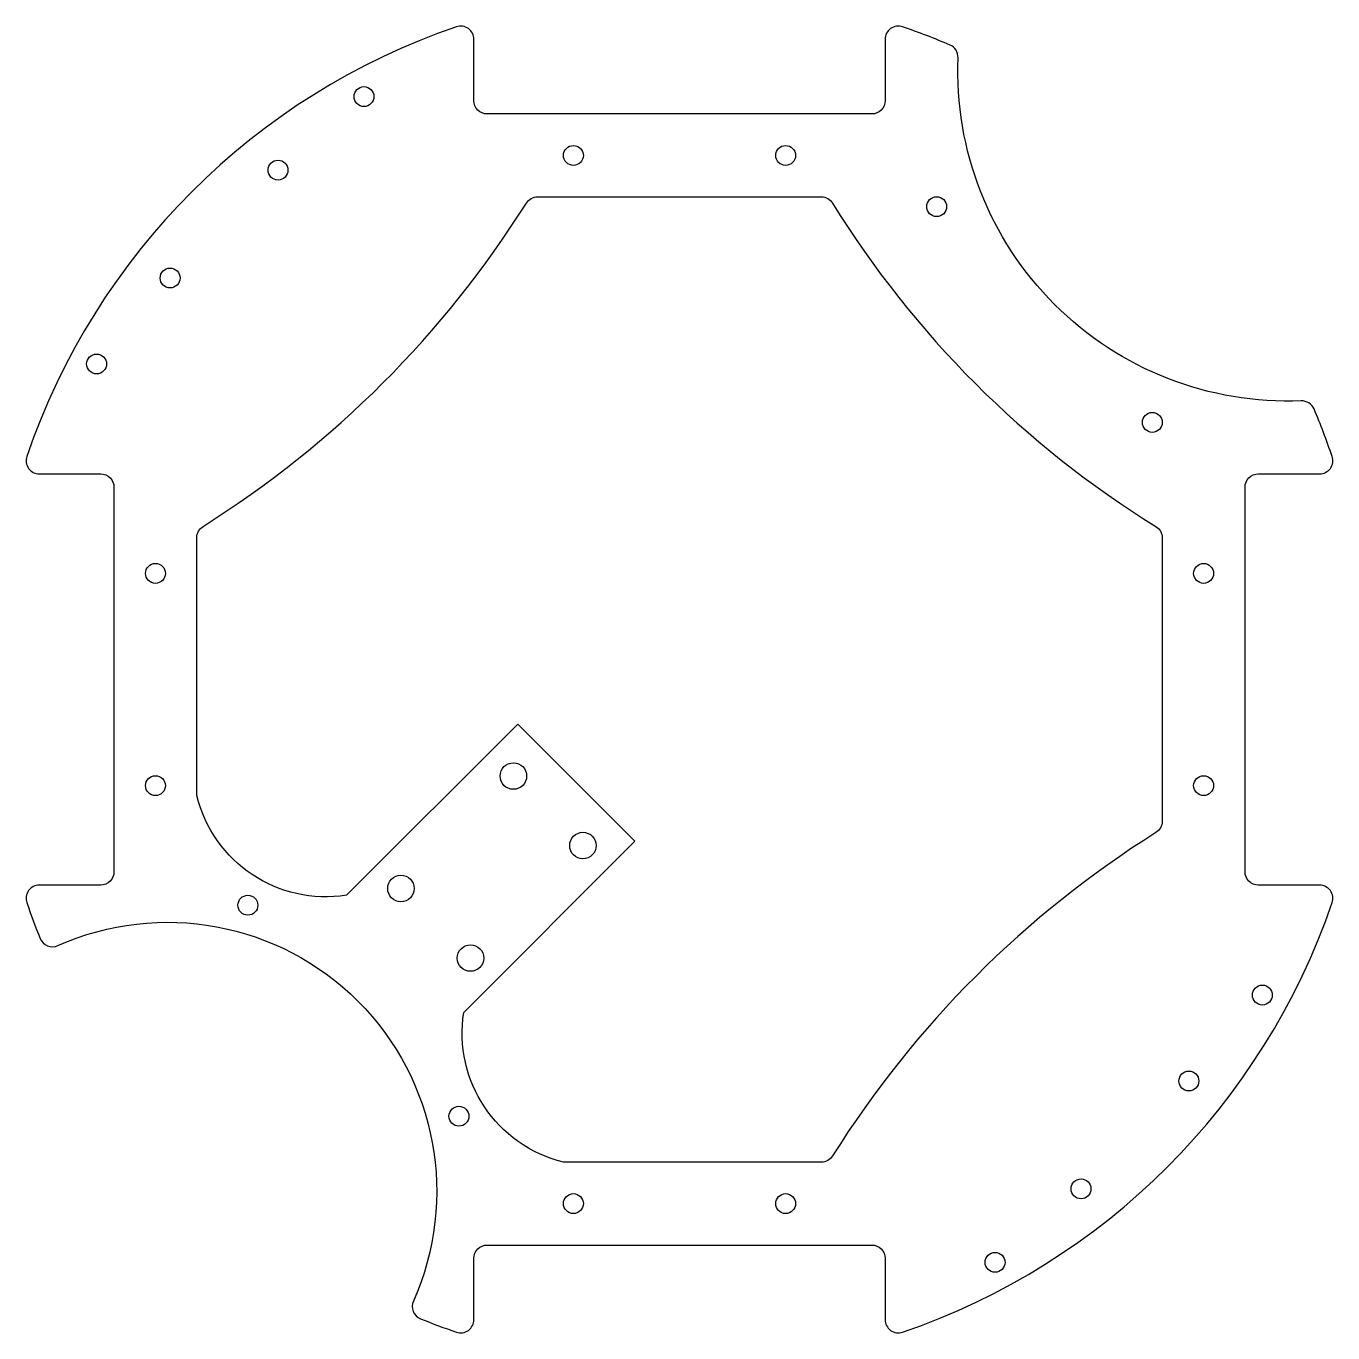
# Model space of a CAD drawing. Header units: millimetres. Extents: x -105 to 92, y -82 to 115.
import ezdxf

# ---------------------------------------------------------------- set-up
doc = ezdxf.new("R2010")
doc.units = ezdxf.units.MM

msp = doc.modelspace()

# ---------------------------------------------------------------- linework, layer by layer
for points in [[(89.4, 57.06, 0.311435), (87.48, 58.28, -0.437772), (35.73, 110.02, 0.311435), (34.52, 111.94, 0.018393), (27.37, 114.68, 0.514352), (24.73, 112.79), (24.73, 103.54, -0.414214), (22.73, 101.54), (-35.27, 101.54, -0.414214), (-37.27, 103.54), (-37.27, 112.79, 0.514352), (-39.92, 114.68, 0.232004), (-104.68, 49.92, 0.514352), (-102.79, 47.27), (-93.54, 47.27, -0.414214), (-91.54, 45.27), (-91.54, -12.73, -0.414214), (-93.54, -14.73), (-102.79, -14.73, 0.514352), (-104.68, -17.37, 0.013844), (-102.67, -22.77, 0.424372), (-100, -23.85, -0.687657), (-46.39, -77.45, 0.424372), (-45.31, -80.12, 0.013844), (-39.92, -82.13, 0.514352), (-37.27, -80.24), (-37.27, -71, -0.414214), (-35.27, -69), (22.73, -69, -0.414214), (24.73, -71), (24.73, -80.24, 0.514352), (27.37, -82.13, 0.232004), (92.13, -17.37, 0.514352), (90.24, -14.73), (81, -14.73, -0.414214), (79, -12.73), (79, 45.27, -0.414214), (81, 47.27), (90.24, 47.27, 0.514352), (92.13, 49.92, 0.018393)], [(-23.77, -56.5, -0.390626), (-38.8, -33.93), (-12.99, -8.12), (-30.67, 9.55), (-56.48, -16.25, -0.390627), (-79.04, -1.23), (-79.04, 37.66, -0.257923), (-78.11, 39.36, 0.112616), (-29.36, 88.11, -0.257923), (-27.66, 89.04), (15.11, 89.04, -0.259939), (16.81, 88.1, 0.116445), (65.55, 39.35, -0.259939), (66.5, 37.65), (66.5, -5.12, -0.257923), (65.56, -6.81, 0.112616), (16.81, -55.56, -0.257923), (15.12, -56.5)]]:
    msp.add_lwpolyline(points, format="xyb", close=True)
for centre, radius in [((-53.85, 104.16), 1.5), ((-22.27, 95.29), 1.5), ((9.73, 95.29), 1.5), ((-66.81, 93.08), 1.5), ((32.5, 87.57), 1.5), ((-83.08, 76.81), 1.5), ((-94.16, 63.85), 1.5), ((65.02, 55.04), 1.5), ((-85.29, 32.27), 1.5), ((72.75, 32.27), 1.5), ((-31.32, 1.72), 2), ((-85.29, 0.27), 1.5), ((72.75, 0.27), 1.5), ((-20.83, -8.77), 2), ((-48.27, -15.24), 2), ((-71.35, -17.76), 1.5), ((-37.79, -25.73), 2), ((81.61, -31.31), 1.5), ((70.53, -44.27), 1.5), ((-39.53, -49.58), 1.5), ((54.27, -60.53), 1.5), ((-22.27, -62.75), 1.5), ((9.73, -62.75), 1.5), ((41.31, -71.61), 1.5)]:
    msp.add_circle(centre, radius)

doc.saveas('drawing.dxf')
